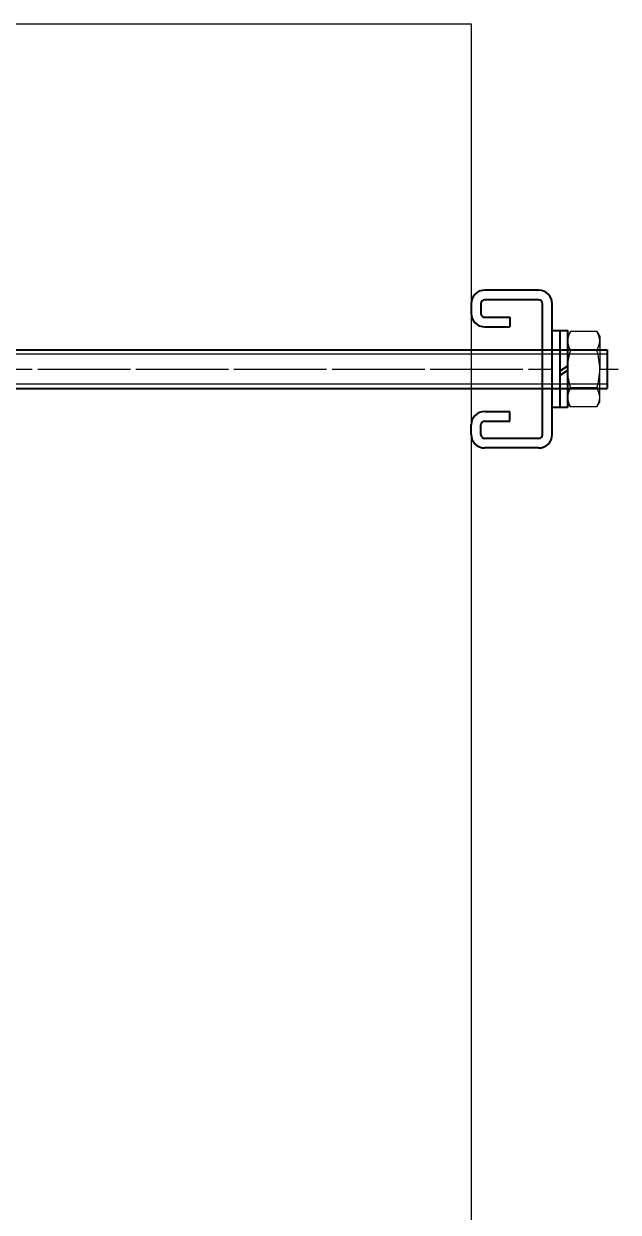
# Model space of a CAD drawing. Header units: millimetres. Extents: x -48331 to 47536, y -69828 to -11916.
# Drawn here: x -21257.9 to -21103.5, y -61283.9 to -60975.1 of the extents above; entities that cross this region are included whole.
import ezdxf

# ---------------------------------------------------------------- set-up
doc = ezdxf.new("R2010")
doc.units = ezdxf.units.MM
doc.linetypes.add('DASHDOT', pattern=[25.4, 12.7, -6.35, 0, -6.35])
for name, color, linetype in [('10 Стены', 253, 'Continuous'), ('11 Монтаж1', 200, 'Continuous'), ('12 Монтаж 2', 132, 'Continuous')]:
    doc.layers.add(name, color=color, linetype=linetype)

# ---------------------------------------------------------------- blocks, each defined once
blk = doc.blocks.new('профиль ДКС 21х41')
at = {"color": 0, "lineweight": 40}
for p, q in [((17, 0), (-17, 0)), ((17, -2.5), (-17, -2.5)), ((-20.5, -3.5), (-20.5, -17.5)), ((-18, -3.5), (-18, -17.5)), ((18, -3.5), (18, -17.5)), ((20.5, -3.5), (20.5, -17.5)), ((-13.5, -11), (-11, -11)), ((-13.5, -17.5), (-13.5, -11)), ((-11, -17.5), (-11, -11)), ((13.5, -11), (11, -11)), ((11, -17.5), (11, -11)), ((13.5, -17.5), (13.5, -11)), ((-17, -18.5), (-14.5, -18.5)), ((17, -18.5), (14.5, -18.5)), ((-17, -21), (-14.5, -21)), ((17, -21), (14.5, -21))]:
    blk.add_line(p, q, dxfattribs=at)
for centre, radius, start, end in [((-17, -3.5), 3.5, 90, 180), ((17, -3.5), 3.5, 0, 90), ((-17, -3.5), 1, 90, 180), ((17, -3.5), 1, 0, 90), ((-17, -17.5), 3.5, 180, 270), ((-17, -17.5), 1, 180, 270), ((-14.5, -17.5), 3.5, 270, 0), ((-14.5, -17.5), 1, 270, 0), ((14.5, -17.5), 3.5, 180, 270), ((14.5, -17.5), 1, 180, 270), ((17, -17.5), 3.5, 270, 0), ((17, -17.5), 1, 270, 0)]:
    blk.add_arc(centre, radius, start, end, dxfattribs=at)

msp = doc.modelspace()

# ---------------------------------------------------------------- linework, layer by layer
at = {"layer": '10 Стены', "lineweight": -2}
for p, q in [((-21261.65, -60975.07), (-21141.65, -60975.07)), ((-21141.65, -60975.07), (-21141.65, -62195.07))]:
    msp.add_line(p, q, dxfattribs=at)
at = {"layer": '11 Монтаж1', "lineweight": 40}
for p, q in [((-21120.65, -61056.82), (-21120.65, -61064.82)), ((-21316.65, -61059.82), (-21106.36, -61059.82)), ((-21106.36, -61059.82), (-21106.36, -61069.82)), ((-21120.65, -61064.82), (-21120.65, -61072.82)), ((-21316.65, -61069.82), (-21106.36, -61069.82))]:
    msp.add_line(p, q, dxfattribs=at)
at = {"layer": '11 Монтаж1'}
for p, q in [((-21106.36, -61060.94), (-21316.65, -61060.94)), ((-21106.36, -61068.7), (-21316.65, -61068.7))]:
    msp.add_line(p, q, dxfattribs=at)
at = {"layer": '11 Монтаж1', "linetype": 'DASHDOT'}
msp.add_line((-21319.42, -61064.82), (-21103.47, -61064.82), dxfattribs=at)
at = {"layer": '11 Монтаж1', "lineweight": 40}
for centre, start, end in [((-21120.25, -61059.42), 180, 270), ((-21120.25, -61070.22), 90, 180)]:
    msp.add_arc(centre, 0.4, start, end, dxfattribs=at)
at = {"layer": '12 Монтаж 2', "lineweight": 40}
msp.add_line((-21106.36, -61059.82), (-21106.36, -61069.82), dxfattribs=at)

# ---------------------------------------------------------------- block references
at = {"lineweight": -2, "rotation": 270}
msp.add_blockref('профиль ДКС 21х41', (-21120.65, -61064.82), dxfattribs=at)

# ---------------------------------------------------------------- next in the draw order: wipeouts: each hides what was drawn before it
at = {"lineweight": 40}
msp.add_wipeout([(-21116.65, -61074.82), (-21118.65, -61074.82), (-21118.65, -61054.82), (-21116.65, -61054.82)], dxfattribs=at).dxf.layer = '11 Монтаж1'

# ---------------------------------------------------------------- next in the draw order: wipeouts: each hides what was drawn before it
msp.add_wipeout([(-21108.25, -61056.32), (-21109.05, -61055.01), (-21115.85, -61055.01), (-21116.65, -61056.32), (-21116.65, -61073.32), (-21115.85, -61074.64), (-21109.05, -61074.64), (-21108.25, -61073.32)], dxfattribs=at).dxf.layer = '11 Монтаж1'

# ---------------------------------------------------------------- next in the draw order: linework, layer by layer
at = {"layer": '11 Монтаж1'}
for p, q in [((-21115.85, -61055.01), (-21116.65, -61056.32)), ((-21109.05, -61055.01), (-21115.85, -61055.01)), ((-21109.05, -61055.01), (-21108.25, -61056.32)), ((-21116.65, -61056.32), (-21116.65, -61057.46)), ((-21116.65, -61057.46), (-21116.65, -61064.82)), ((-21108.25, -61056.32), (-21108.25, -61057.46)), ((-21108.25, -61057.46), (-21108.25, -61064.82)), ((-21109.05, -61059.91), (-21115.85, -61059.91)), ((-21116.65, -61072.18), (-21116.65, -61064.82)), ((-21108.25, -61072.18), (-21108.25, -61064.82)), ((-21109.05, -61069.73), (-21115.85, -61069.73)), ((-21116.65, -61073.32), (-21116.65, -61072.18)), ((-21115.85, -61074.64), (-21116.65, -61073.32)), ((-21109.05, -61074.64), (-21115.85, -61074.64)), ((-21109.05, -61074.64), (-21108.25, -61073.32)), ((-21108.25, -61073.32), (-21108.25, -61072.18))]:
    msp.add_line(p, q, dxfattribs=at)
at = {"layer": '11 Монтаж1', "lineweight": 40, "ltscale": 6.666667}
for p, q in [((-21116.65, -61064.09), (-21118.65, -61065.32)), ((-21116.65, -61065.22), (-21118.65, -61066.45))]:
    msp.add_line(p, q, dxfattribs=at)
at = {"layer": '11 Монтаж1', "lineweight": 40, "ltscale": 75}
msp.add_lwpolyline([(-21116.65, -61074.82), (-21118.65, -61074.82), (-21118.65, -61054.82), (-21116.65, -61054.82)], close=True, dxfattribs=at)
at = {"layer": '11 Монтаж1'}
for centre, radius, start, end in [((-21111.88, -61057.66), 4.78, 146.2786, 177.6096), ((-21113.03, -61057.66), 4.78, 2.3904, 33.7214), ((-21111.71, -61057.21), 4.95, 182.9588, 213.1599), ((-21113.2, -61057.21), 4.95, 326.8401, 357.0412), ((-21099.96, -61065.02), 16.7, 162.1782, 179.3045), ((-21124.95, -61065.02), 16.7, 0.6955, 17.8218), ((-21099.96, -61064.62), 16.7, 180.6955, 197.8218), ((-21124.95, -61064.62), 16.7, 342.1782, 359.3045), ((-21111.71, -61072.44), 4.95, 146.8401, 177.0412), ((-21113.2, -61072.44), 4.95, 2.9588, 33.1599), ((-21111.88, -61071.98), 4.78, 182.3904, 213.7214), ((-21113.03, -61071.98), 4.78, 326.2786, 357.6096)]:
    msp.add_arc(centre, radius, start, end, dxfattribs=at)

# ---------------------------------------------------------------- next in the draw order: wipeouts: each hides what was drawn before it
at = {"lineweight": 40}
msp.add_wipeout([(-21118.65, -61074.82), (-21120.65, -61074.82), (-21120.65, -61054.82), (-21118.65, -61054.82)], dxfattribs=at).dxf.layer = '11 Монтаж1'

# ---------------------------------------------------------------- next in the draw order: linework, layer by layer
at = {"layer": '11 Монтаж1', "lineweight": 40, "ltscale": 6.666667}
msp.add_lwpolyline([(-21118.65, -61074.82), (-21120.65, -61074.82), (-21120.65, -61054.82), (-21118.65, -61054.82)], close=True, dxfattribs=at)
at = {"layer": '12 Монтаж 2', "lineweight": 40}
for p, q in [((-21120.65, -61056.82), (-21120.65, -61064.82)), ((-21120.65, -61064.82), (-21120.65, -61072.82))]:
    msp.add_line(p, q, dxfattribs=at)
at = {"layer": '12 Монтаж 2', "linetype": 'DASHDOT'}
msp.add_line((-21305.29, -61064.82), (-21103.47, -61064.82), dxfattribs=at)
at = {"layer": '12 Монтаж 2', "lineweight": 40}
for centre, start, end in [((-21120.25, -61059.42), 180, 270), ((-21120.25, -61070.22), 90, 180)]:
    msp.add_arc(centre, 0.4, start, end, dxfattribs=at)

# ---------------------------------------------------------------- next in the draw order: wipeouts: each hides what was drawn before it
at = {"lineweight": 40}
msp.add_wipeout([(-21116.65, -61074.82), (-21118.65, -61074.82), (-21118.65, -61054.82), (-21116.65, -61054.82)], dxfattribs=at).dxf.layer = '12 Монтаж 2'

# ---------------------------------------------------------------- next in the draw order: wipeouts: each hides what was drawn before it
msp.add_wipeout([(-21108.25, -61056.32), (-21109.05, -61055.01), (-21115.85, -61055.01), (-21116.65, -61056.32), (-21116.65, -61073.32), (-21115.85, -61074.64), (-21109.05, -61074.64), (-21108.25, -61073.32)], dxfattribs=at).dxf.layer = '12 Монтаж 2'

# ---------------------------------------------------------------- next in the draw order: linework, layer by layer
at = {"layer": '12 Монтаж 2'}
for p, q in [((-21115.85, -61055.01), (-21116.65, -61056.32)), ((-21109.05, -61055.01), (-21115.85, -61055.01)), ((-21109.05, -61055.01), (-21108.25, -61056.32)), ((-21116.65, -61056.32), (-21116.65, -61057.46)), ((-21116.65, -61057.46), (-21116.65, -61064.82)), ((-21108.25, -61056.32), (-21108.25, -61057.46)), ((-21108.25, -61057.46), (-21108.25, -61064.82)), ((-21109.05, -61059.91), (-21115.85, -61059.91)), ((-21116.65, -61072.18), (-21116.65, -61064.82)), ((-21108.25, -61072.18), (-21108.25, -61064.82)), ((-21109.05, -61069.73), (-21115.85, -61069.73)), ((-21116.65, -61073.32), (-21116.65, -61072.18)), ((-21115.85, -61074.64), (-21116.65, -61073.32)), ((-21109.05, -61074.64), (-21115.85, -61074.64)), ((-21109.05, -61074.64), (-21108.25, -61073.32)), ((-21108.25, -61073.32), (-21108.25, -61072.18))]:
    msp.add_line(p, q, dxfattribs=at)
at = {"layer": '12 Монтаж 2', "lineweight": 40, "ltscale": 6.666667}
for p, q in [((-21116.65, -61064.09), (-21118.65, -61065.32)), ((-21116.65, -61065.22), (-21118.65, -61066.45))]:
    msp.add_line(p, q, dxfattribs=at)
at = {"layer": '12 Монтаж 2', "lineweight": 40, "ltscale": 75}
msp.add_lwpolyline([(-21116.65, -61074.82), (-21118.65, -61074.82), (-21118.65, -61054.82), (-21116.65, -61054.82)], close=True, dxfattribs=at)
at = {"layer": '12 Монтаж 2'}
for centre, radius, start, end in [((-21111.88, -61057.66), 4.78, 146.2786, 177.6096), ((-21113.03, -61057.66), 4.78, 2.3904, 33.7214), ((-21111.71, -61057.21), 4.95, 182.9588, 213.1599), ((-21113.2, -61057.21), 4.95, 326.8401, 357.0412), ((-21099.96, -61065.02), 16.7, 162.1782, 179.3045), ((-21124.95, -61065.02), 16.7, 0.6955, 17.8218), ((-21099.96, -61064.62), 16.7, 180.6955, 197.8218), ((-21124.95, -61064.62), 16.7, 342.1782, 359.3045), ((-21111.71, -61072.44), 4.95, 146.8401, 177.0412), ((-21113.2, -61072.44), 4.95, 2.9588, 33.1599), ((-21111.88, -61071.98), 4.78, 182.3904, 213.7214), ((-21113.03, -61071.98), 4.78, 326.2786, 357.6096)]:
    msp.add_arc(centre, radius, start, end, dxfattribs=at)

# ---------------------------------------------------------------- next in the draw order: wipeouts: each hides what was drawn before it
at = {"lineweight": 40}
msp.add_wipeout([(-21118.65, -61074.82), (-21120.65, -61074.82), (-21120.65, -61054.82), (-21118.65, -61054.82)], dxfattribs=at).dxf.layer = '12 Монтаж 2'

# ---------------------------------------------------------------- next in the draw order: linework, layer by layer
at = {"layer": '12 Монтаж 2', "lineweight": 40}
for p, q in [((-21302.65, -61059.82), (-21106.36, -61059.82)), ((-21302.65, -61069.82), (-21106.36, -61069.82))]:
    msp.add_line(p, q, dxfattribs=at)
at = {"layer": '12 Монтаж 2'}
for p, q in [((-21106.36, -61060.94), (-21302.65, -61060.94)), ((-21106.36, -61068.7), (-21302.65, -61068.7))]:
    msp.add_line(p, q, dxfattribs=at)
at = {"layer": '12 Монтаж 2', "lineweight": 40, "ltscale": 6.666667}
msp.add_lwpolyline([(-21118.65, -61074.82), (-21120.65, -61074.82), (-21120.65, -61054.82), (-21118.65, -61054.82)], close=True, dxfattribs=at)

doc.saveas('drawing.dxf')
